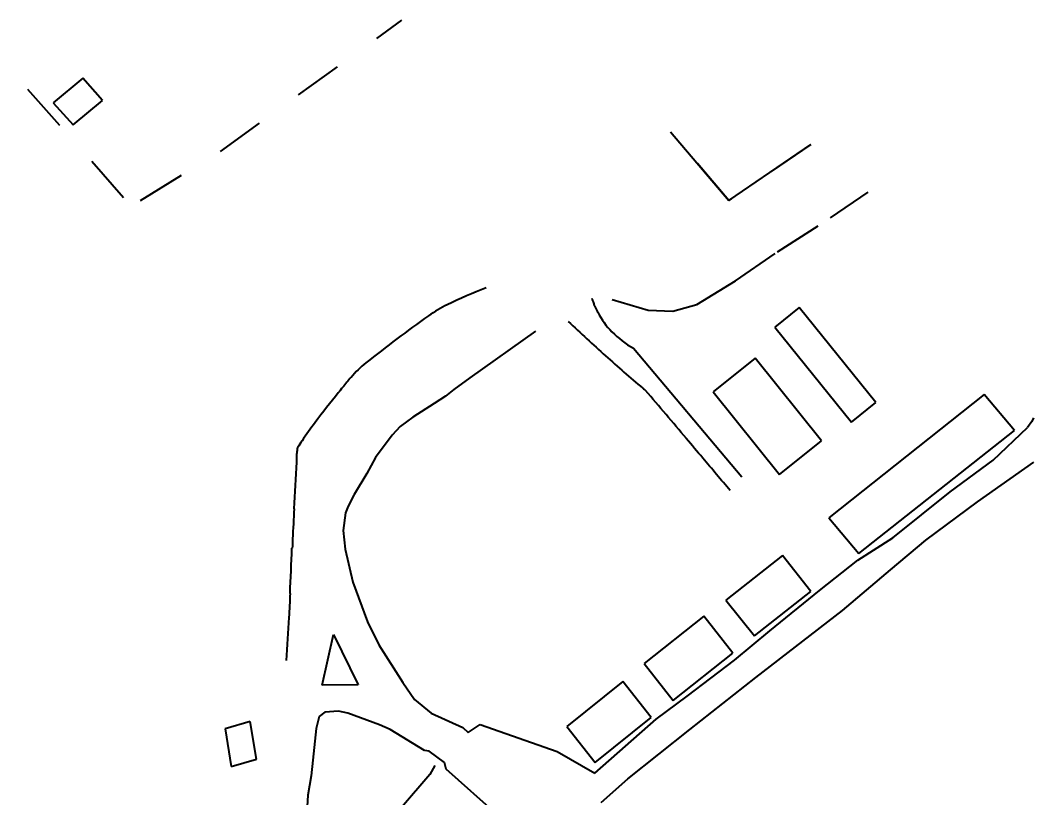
# Model space of a CAD drawing. Header units: metres. Extents: x 625987 to 635197, y 3048449 to 3066446.
# Drawn here: x 634618.362 to 634620.464, y 3063191.681 to 3063193.296 of the extents above; entities that cross this region are included whole.
import ezdxf

# ---------------------------------------------------------------- set-up
doc = ezdxf.new("R2010")
doc.units = ezdxf.units.M
doc.linetypes.add('DASHED', pattern=[0.75, 0.5, -0.25])
for name, color, linetype, lineweight in [('C-BLDG', 253, 'Continuous', 5), ('C-FENC-AIRF-SECU', 253, 'DASHED', 0), ('C-ROAD-LAND', 253, 'Continuous', 9)]:
    doc.layers.add(name, color=color, linetype=linetype, lineweight=lineweight)

msp = doc.modelspace()

# ---------------------------------------------------------------- linework, layer by layer
at = {"layer": 'C-BLDG', "lineweight": 40}
for p, q in [((634618.4919, 3063193.1756, 24568986.0801), (634618.4305, 3063193.1247, 24568986.0801)), ((634618.4919, 3063193.1756, 24568986.0801), (634618.4305, 3063193.1247, 24568986.0801)), ((634618.5329, 3063193.1296, 24568986.0801), (634618.4919, 3063193.1756, 24568986.0801)), ((634618.5329, 3063193.1296, 24568986.0801), (634618.4919, 3063193.1756, 24568986.0801)), ((634618.4305, 3063193.1247, 24568986.0801), (634618.4715, 3063193.0787, 24568986.0801)), ((634618.4305, 3063193.1247, 24568986.0801), (634618.4715, 3063193.0787, 24568986.0801)), ((634618.4715, 3063193.0787, 24568986.0801), (634618.5329, 3063193.1296, 24568986.0801)), ((634618.4715, 3063193.0787, 24568986.0801), (634618.5329, 3063193.1296, 24568986.0801)), ((634619.9773, 3063192.6999, 24568986.0801), (634619.9271, 3063192.6593, 24568986.0801)), ((634619.9773, 3063192.6999, 24568986.0801), (634619.9271, 3063192.6593, 24568986.0801)), ((634620.1363, 3063192.503, 24568986.0801), (634619.9773, 3063192.6999, 24568986.0801)), ((634620.1363, 3063192.503, 24568986.0801), (634619.9773, 3063192.6999, 24568986.0801)), ((634619.9271, 3063192.6593, 24568986.0801), (634620.086, 3063192.4624, 24568986.0801)), ((634619.9271, 3063192.6593, 24568986.0801), (634620.086, 3063192.4624, 24568986.0801)), ((634619.8858, 3063192.595, 24568986.0801), (634619.7988, 3063192.5254, 24568986.0801)), ((634619.8858, 3063192.595, 24568986.0801), (634619.7988, 3063192.5254, 24568986.0801)), ((634620.0237, 3063192.4234, 24568986.0801), (634619.8858, 3063192.595, 24568986.0801)), ((634620.0237, 3063192.4234, 24568986.0801), (634619.8858, 3063192.595, 24568986.0801)), ((634619.7988, 3063192.5254, 24568986.0801), (634619.9367, 3063192.3538, 24568986.0801)), ((634619.7988, 3063192.5254, 24568986.0801), (634619.9367, 3063192.3538, 24568986.0801)), ((634620.3611, 3063192.5193, 24568986.0801), (634620.0388, 3063192.264, 24568986.0801)), ((634620.3611, 3063192.5193, 24568986.0801), (634620.0388, 3063192.264, 24568986.0801)), ((634620.4236, 3063192.4451, 24568986.0801), (634620.3611, 3063192.5193, 24568986.0801)), ((634620.4236, 3063192.4451, 24568986.0801), (634620.3611, 3063192.5193, 24568986.0801)), ((634620.086, 3063192.4624, 24568986.0801), (634620.1363, 3063192.503, 24568986.0801)), ((634620.086, 3063192.4624, 24568986.0801), (634620.1363, 3063192.503, 24568986.0801)), ((634620.1013, 3063192.1898, 24568986.0801), (634620.4236, 3063192.4451, 24568986.0801)), ((634620.1013, 3063192.1898, 24568986.0801), (634620.4236, 3063192.4451, 24568986.0801)), ((634619.9367, 3063192.3538, 24568986.0801), (634620.0237, 3063192.4234, 24568986.0801)), ((634619.9367, 3063192.3538, 24568986.0801), (634620.0237, 3063192.4234, 24568986.0801)), ((634620.0388, 3063192.264, 24568986.0801), (634620.1013, 3063192.1898, 24568986.0801)), ((634620.0388, 3063192.264, 24568986.0801), (634620.1013, 3063192.1898, 24568986.0801)), ((634619.9427, 3063192.1855, 24568986.0801), (634619.825, 3063192.0929, 24568986.0801)), ((634619.9427, 3063192.1855, 24568986.0801), (634619.825, 3063192.0929, 24568986.0801)), ((634620.0017, 3063192.1111, 24568986.0801), (634619.9427, 3063192.1855, 24568986.0801)), ((634620.0017, 3063192.1111, 24568986.0801), (634619.9427, 3063192.1855, 24568986.0801)), ((634619.8849, 3063192.0189, 24568986.0801), (634620.0017, 3063192.1111, 24568986.0801)), ((634619.8849, 3063192.0189, 24568986.0801), (634620.0017, 3063192.1111, 24568986.0801)), ((634619.825, 3063192.0929, 24568986.0801), (634619.8849, 3063192.0189, 24568986.0801)), ((634619.825, 3063192.0929, 24568986.0801), (634619.8849, 3063192.0189, 24568986.0801)), ((634619.7796, 3063192.0599, 24568986.0801), (634619.6558, 3063191.9614, 24568986.0801)), ((634619.7796, 3063192.0599, 24568986.0801), (634619.6558, 3063191.9614, 24568986.0801)), ((634619.8397, 3063191.9828, 24568986.0801), (634619.7796, 3063192.0599, 24568986.0801)), ((634619.8397, 3063191.9828, 24568986.0801), (634619.7796, 3063192.0599, 24568986.0801)), ((634619.7159, 3063191.8844, 24568986.0801), (634619.8397, 3063191.9828, 24568986.0801)), ((634619.7159, 3063191.8844, 24568986.0801), (634619.8397, 3063191.9828, 24568986.0801)), ((634619.6558, 3063191.9614, 24568986.0801), (634619.7159, 3063191.8844, 24568986.0801)), ((634619.6558, 3063191.9614, 24568986.0801), (634619.7159, 3063191.8844, 24568986.0801)), ((634619.6115, 3063191.9241, 24568986.0801), (634619.4953, 3063191.8311, 24568986.0801)), ((634619.6115, 3063191.9241, 24568986.0801), (634619.4953, 3063191.8311, 24568986.0801)), ((634619.6705, 3063191.8492, 24568986.0801), (634619.6115, 3063191.9241, 24568986.0801)), ((634619.6705, 3063191.8492, 24568986.0801), (634619.6115, 3063191.9241, 24568986.0801)), ((634618.8387, 3063191.8415, 24568986.0801), (634618.787, 3063191.8256, 24568986.0801)), ((634618.8387, 3063191.8415, 24568986.0801), (634618.787, 3063191.8256, 24568986.0801)), ((634618.8519, 3063191.763, 24568986.0801), (634618.8387, 3063191.8415, 24568986.0801)), ((634618.8519, 3063191.763, 24568986.0801), (634618.8387, 3063191.8415, 24568986.0801)), ((634619.5542, 3063191.7562, 24568986.0801), (634619.6705, 3063191.8492, 24568986.0801)), ((634619.5542, 3063191.7562, 24568986.0801), (634619.6705, 3063191.8492, 24568986.0801)), ((634618.787, 3063191.8256, 24568986.0801), (634618.7993, 3063191.7477, 24568986.0801)), ((634618.787, 3063191.8256, 24568986.0801), (634618.7993, 3063191.7477, 24568986.0801)), ((634619.4953, 3063191.8311, 24568986.0801), (634619.5542, 3063191.7562, 24568986.0801)), ((634619.4953, 3063191.8311, 24568986.0801), (634619.5542, 3063191.7562, 24568986.0801)), ((634618.7993, 3063191.7477, 24568986.0801), (634618.8519, 3063191.763, 24568986.0801)), ((634618.7993, 3063191.7477, 24568986.0801), (634618.8519, 3063191.763, 24568986.0801))]:
    msp.add_line(p, q, dxfattribs=at)
at = {"layer": 'C-FENC-AIRF-SECU', "lineweight": 40, "ltscale": 0.2}
for p, q in [((634618.7771, 3063193.0238, 24568986.0801), (634619.1535, 3063193.2959, 24568986.0801)), ((634618.7771, 3063193.0238, 24568986.0801), (634619.1535, 3063193.2959, 24568986.0801)), ((634618.5765, 3063192.9278, 24568986.0801), (634618.3586, 3063193.1739, 24568986.0801)), ((634618.5765, 3063192.9278, 24568986.0801), (634618.3586, 3063193.1739, 24568986.0801)), ((634619.8312, 3063192.9222, 24568986.0801), (634619.7103, 3063193.0646, 24568986.0801)), ((634619.8312, 3063192.9222, 24568986.0801), (634619.7103, 3063193.0646, 24568986.0801)), ((634620.0016, 3063193.0385, 24568986.0801), (634619.8312, 3063192.9222, 24568986.0801)), ((634620.0016, 3063193.0385, 24568986.0801), (634619.8312, 3063192.9222, 24568986.0801)), ((634618.6111, 3063192.9221, 24568986.0801), (634618.7771, 3063193.0238, 24568986.0801)), ((634618.6111, 3063192.9221, 24568986.0801), (634618.7771, 3063193.0238, 24568986.0801)), ((634620.0422, 3063192.8858, 24568986.0801), (634620.1207, 3063192.9391, 24568986.0801)), ((634620.0422, 3063192.8858, 24568986.0801), (634620.1207, 3063192.9391, 24568986.0801)), ((634619.9323, 3063192.8156, 24568986.0801), (634620.0422, 3063192.8858, 24568986.0801)), ((634619.9323, 3063192.8156, 24568986.0801), (634620.0422, 3063192.8858, 24568986.0801)), ((634619.8452, 3063192.7556, 24568986.0801), (634619.9323, 3063192.8156, 24568986.0801)), ((634619.8452, 3063192.7556, 24568986.0801), (634619.9323, 3063192.8156, 24568986.0801)), ((634619.7651, 3063192.706, 24568986.0801), (634619.8452, 3063192.7556, 24568986.0801)), ((634619.7651, 3063192.706, 24568986.0801), (634619.8452, 3063192.7556, 24568986.0801)), ((634619.5894, 3063192.7167, 24568986.0801), (634619.664, 3063192.6942, 24568986.0801)), ((634619.5894, 3063192.7167, 24568986.0801), (634619.664, 3063192.6942, 24568986.0801)), ((634619.715, 3063192.6926, 24568986.0801), (634619.7651, 3063192.706, 24568986.0801)), ((634619.715, 3063192.6926, 24568986.0801), (634619.7651, 3063192.706, 24568986.0801)), ((634619.664, 3063192.6942, 24568986.0801), (634619.715, 3063192.6926, 24568986.0801)), ((634619.664, 3063192.6942, 24568986.0801), (634619.715, 3063192.6926, 24568986.0801)), ((634619.222, 3063191.7501, 24568986.0801), (634619.2117, 3063191.7313, 24568986.0801)), ((634619.222, 3063191.7501, 24568986.0801), (634619.2117, 3063191.7313, 24568986.0801)), ((634619.2117, 3063191.7313, 24568986.0801), (634619.1529, 3063191.6625, 24568986.0801)), ((634619.2117, 3063191.7313, 24568986.0801), (634619.1529, 3063191.6625, 24568986.0801))]:
    msp.add_line(p, q, dxfattribs=at)
at = {"layer": 'C-ROAD-LAND', "lineweight": 40}
for p, q in [((634619.7103, 3063193.0646, 24568986.0801), (634619.8312, 3063192.9222, 24568986.0801)), ((634619.7103, 3063193.0646, 24568986.0801), (634619.8312, 3063192.9222, 24568986.0801)), ((634619.8312, 3063192.9222, 24568986.0801), (634620.0015, 3063193.0385, 24568986.0801)), ((634619.8312, 3063192.9222, 24568986.0801), (634620.0015, 3063193.0385, 24568986.0801)), ((634619.4305, 3063192.6508, 24568986.0801), (634619.2943, 3063192.5538, 24568986.0801)), ((634619.4305, 3063192.6508, 24568986.0801), (634619.2943, 3063192.5538, 24568986.0801)), ((634619.4305, 3063192.6508, 24568986.0801), (634619.2943, 3063192.5538, 24568986.0801)), ((634619.4305, 3063192.6508, 24568986.0801), (634619.2943, 3063192.5538, 24568986.0801)), ((634619.6335, 3063192.6155, 24568986.0801), (634619.8585, 3063192.349, 24568986.0801)), ((634619.6335, 3063192.6155, 24568986.0801), (634619.8585, 3063192.349, 24568986.0801)), ((634619.6335, 3063192.6155, 24568986.0801), (634619.8585, 3063192.349, 24568986.0801)), ((634619.6335, 3063192.6155, 24568986.0801), (634619.8585, 3063192.349, 24568986.0801)), ((634619.2943, 3063192.5538, 24568986.0801), (634619.261, 3063192.5296, 24568986.0801)), ((634619.2943, 3063192.5538, 24568986.0801), (634619.261, 3063192.5296, 24568986.0801)), ((634619.2943, 3063192.5538, 24568986.0801), (634619.261, 3063192.5296, 24568986.0801)), ((634619.2943, 3063192.5538, 24568986.0801), (634619.261, 3063192.5296, 24568986.0801)), ((634619.2438, 3063192.5161, 24568986.0801), (634619.2204, 3063192.5012, 24568986.0801)), ((634619.2438, 3063192.5161, 24568986.0801), (634619.2204, 3063192.5012, 24568986.0801)), ((634619.2438, 3063192.5161, 24568986.0801), (634619.2204, 3063192.5012, 24568986.0801)), ((634619.2438, 3063192.5161, 24568986.0801), (634619.2204, 3063192.5012, 24568986.0801)), ((634619.261, 3063192.5296, 24568986.0801), (634619.2438, 3063192.5161, 24568986.0801)), ((634619.261, 3063192.5296, 24568986.0801), (634619.2438, 3063192.5161, 24568986.0801)), ((634619.261, 3063192.5296, 24568986.0801), (634619.2438, 3063192.5161, 24568986.0801)), ((634619.261, 3063192.5296, 24568986.0801), (634619.2438, 3063192.5161, 24568986.0801)), ((634619.2204, 3063192.5012, 24568986.0801), (634619.1765, 3063192.4723, 24568986.0801)), ((634619.2204, 3063192.5012, 24568986.0801), (634619.1765, 3063192.4723, 24568986.0801)), ((634619.2204, 3063192.5012, 24568986.0801), (634619.1765, 3063192.4723, 24568986.0801)), ((634619.2204, 3063192.5012, 24568986.0801), (634619.1765, 3063192.4723, 24568986.0801)), ((634619.1765, 3063192.4723, 24568986.0801), (634619.1496, 3063192.453, 24568986.0801)), ((634619.1765, 3063192.4723, 24568986.0801), (634619.1496, 3063192.453, 24568986.0801)), ((634619.1765, 3063192.4723, 24568986.0801), (634619.1496, 3063192.453, 24568986.0801)), ((634619.1765, 3063192.4723, 24568986.0801), (634619.1496, 3063192.453, 24568986.0801)), ((634620.4633, 3063192.4709, 24568986.0801), (634620.4599, 3063192.4637, 24568986.0801)), ((634620.4633, 3063192.4709, 24568986.0801), (634620.4599, 3063192.4637, 24568986.0801)), ((634620.4633, 3063192.4709, 24568986.0801), (634620.4599, 3063192.4637, 24568986.0801)), ((634620.4633, 3063192.4709, 24568986.0801), (634620.4599, 3063192.4637, 24568986.0801)), ((634619.1496, 3063192.453, 24568986.0801), (634619.1335, 3063192.4355, 24568986.0801)), ((634619.1496, 3063192.453, 24568986.0801), (634619.1335, 3063192.4355, 24568986.0801)), ((634619.1496, 3063192.453, 24568986.0801), (634619.1335, 3063192.4355, 24568986.0801)), ((634619.1496, 3063192.453, 24568986.0801), (634619.1335, 3063192.4355, 24568986.0801)), ((634620.3793, 3063192.3835, 24568986.0801), (634620.4509, 3063192.4509, 24568986.0801)), ((634620.3793, 3063192.3835, 24568986.0801), (634620.4509, 3063192.4509, 24568986.0801)), ((634620.3793, 3063192.3835, 24568986.0801), (634620.4509, 3063192.4509, 24568986.0801)), ((634620.3793, 3063192.3835, 24568986.0801), (634620.4509, 3063192.4509, 24568986.0801)), ((634620.4599, 3063192.4637, 24568986.0801), (634620.4509, 3063192.4509, 24568986.0801)), ((634620.4599, 3063192.4637, 24568986.0801), (634620.4509, 3063192.4509, 24568986.0801)), ((634620.4599, 3063192.4637, 24568986.0801), (634620.4509, 3063192.4509, 24568986.0801)), ((634620.4599, 3063192.4637, 24568986.0801), (634620.4509, 3063192.4509, 24568986.0801)), ((634619.1335, 3063192.4355, 24568986.0801), (634619.099, 3063192.3885, 24568986.0801)), ((634619.1335, 3063192.4355, 24568986.0801), (634619.099, 3063192.3885, 24568986.0801)), ((634619.1335, 3063192.4355, 24568986.0801), (634619.099, 3063192.3885, 24568986.0801)), ((634619.1335, 3063192.4355, 24568986.0801), (634619.099, 3063192.3885, 24568986.0801)), ((634619.099, 3063192.3885, 24568986.0801), (634619.0808, 3063192.3553, 24568986.0801)), ((634619.099, 3063192.3885, 24568986.0801), (634619.0808, 3063192.3553, 24568986.0801)), ((634619.099, 3063192.3885, 24568986.0801), (634619.0808, 3063192.3553, 24568986.0801)), ((634619.099, 3063192.3885, 24568986.0801), (634619.0808, 3063192.3553, 24568986.0801)), ((634620.2902, 3063192.3175, 24568986.0801), (634620.3793, 3063192.3835, 24568986.0801)), ((634620.2902, 3063192.3175, 24568986.0801), (634620.3793, 3063192.3835, 24568986.0801)), ((634620.2902, 3063192.3175, 24568986.0801), (634620.3793, 3063192.3835, 24568986.0801)), ((634620.2902, 3063192.3175, 24568986.0801), (634620.3793, 3063192.3835, 24568986.0801)), ((634620.3469, 3063192.2972, 24568986.0801), (634620.4637, 3063192.3795, 24568986.0801)), ((634620.3469, 3063192.2972, 24568986.0801), (634620.4637, 3063192.3795, 24568986.0801)), ((634619.0808, 3063192.3553, 24568986.0801), (634619.0542, 3063192.3122, 24568986.0801)), ((634619.0808, 3063192.3553, 24568986.0801), (634619.0542, 3063192.3122, 24568986.0801)), ((634619.0808, 3063192.3553, 24568986.0801), (634619.0542, 3063192.3122, 24568986.0801)), ((634619.0808, 3063192.3553, 24568986.0801), (634619.0542, 3063192.3122, 24568986.0801)), ((634619.0542, 3063192.3122, 24568986.0801), (634619.0422, 3063192.288, 24568986.0801)), ((634619.0542, 3063192.3122, 24568986.0801), (634619.0422, 3063192.288, 24568986.0801)), ((634619.0542, 3063192.3122, 24568986.0801), (634619.0422, 3063192.288, 24568986.0801)), ((634619.0542, 3063192.3122, 24568986.0801), (634619.0422, 3063192.288, 24568986.0801)), ((634620.1714, 3063192.2224, 24568986.0801), (634620.2902, 3063192.3175, 24568986.0801)), ((634620.1714, 3063192.2224, 24568986.0801), (634620.2902, 3063192.3175, 24568986.0801)), ((634620.1714, 3063192.2224, 24568986.0801), (634620.2902, 3063192.3175, 24568986.0801)), ((634620.1714, 3063192.2224, 24568986.0801), (634620.2902, 3063192.3175, 24568986.0801)), ((634619.0422, 3063192.288, 24568986.0801), (634619.0365, 3063192.2743, 24568986.0801)), ((634619.0422, 3063192.288, 24568986.0801), (634619.0365, 3063192.2743, 24568986.0801)), ((634619.0422, 3063192.288, 24568986.0801), (634619.0365, 3063192.2743, 24568986.0801)), ((634619.0422, 3063192.288, 24568986.0801), (634619.0365, 3063192.2743, 24568986.0801)), ((634620.2399, 3063192.2175, 24568986.0801), (634620.3469, 3063192.2972, 24568986.0801)), ((634620.2399, 3063192.2175, 24568986.0801), (634620.3469, 3063192.2972, 24568986.0801)), ((634619.0365, 3063192.2743, 24568986.0801), (634619.0318, 3063192.2372, 24568986.0801)), ((634619.0365, 3063192.2743, 24568986.0801), (634619.0318, 3063192.2372, 24568986.0801)), ((634619.0365, 3063192.2743, 24568986.0801), (634619.0318, 3063192.2372, 24568986.0801)), ((634619.0365, 3063192.2743, 24568986.0801), (634619.0318, 3063192.2372, 24568986.0801)), ((634619.0318, 3063192.2372, 24568986.0801), (634619.0361, 3063192.1985, 24568986.0801)), ((634619.0318, 3063192.2372, 24568986.0801), (634619.0361, 3063192.1985, 24568986.0801)), ((634619.0318, 3063192.2372, 24568986.0801), (634619.0361, 3063192.1985, 24568986.0801)), ((634619.0318, 3063192.2372, 24568986.0801), (634619.0361, 3063192.1985, 24568986.0801)), ((634620.0992, 3063192.1761, 24568986.0801), (634620.1714, 3063192.2224, 24568986.0801)), ((634620.0992, 3063192.1761, 24568986.0801), (634620.1714, 3063192.2224, 24568986.0801)), ((634620.0992, 3063192.1761, 24568986.0801), (634620.1714, 3063192.2224, 24568986.0801)), ((634620.0992, 3063192.1761, 24568986.0801), (634620.1714, 3063192.2224, 24568986.0801)), ((634620.1666, 3063192.1559, 24568986.0801), (634620.2399, 3063192.2175, 24568986.0801)), ((634620.1666, 3063192.1559, 24568986.0801), (634620.2399, 3063192.2175, 24568986.0801)), ((634619.0361, 3063192.1985, 24568986.0801), (634619.0515, 3063192.1303, 24568986.0801)), ((634619.0361, 3063192.1985, 24568986.0801), (634619.0515, 3063192.1303, 24568986.0801)), ((634619.0361, 3063192.1985, 24568986.0801), (634619.0515, 3063192.1303, 24568986.0801)), ((634619.0361, 3063192.1985, 24568986.0801), (634619.0515, 3063192.1303, 24568986.0801)), ((634620.0195, 3063192.1126, 24568986.0801), (634620.0992, 3063192.1761, 24568986.0801)), ((634620.0195, 3063192.1126, 24568986.0801), (634620.0992, 3063192.1761, 24568986.0801)), ((634620.0195, 3063192.1126, 24568986.0801), (634620.0992, 3063192.1761, 24568986.0801)), ((634620.0195, 3063192.1126, 24568986.0801), (634620.0992, 3063192.1761, 24568986.0801)), ((634620.067, 3063192.0716, 24568986.0801), (634620.1666, 3063192.1559, 24568986.0801)), ((634620.067, 3063192.0716, 24568986.0801), (634620.1666, 3063192.1559, 24568986.0801)), ((634619.0515, 3063192.1303, 24568986.0801), (634619.082, 3063192.0479, 24568986.0801)), ((634619.0515, 3063192.1303, 24568986.0801), (634619.082, 3063192.0479, 24568986.0801)), ((634619.0515, 3063192.1303, 24568986.0801), (634619.082, 3063192.0479, 24568986.0801)), ((634619.0515, 3063192.1303, 24568986.0801), (634619.082, 3063192.0479, 24568986.0801)), ((634619.9164, 3063192.0293, 24568986.0801), (634620.0195, 3063192.1126, 24568986.0801)), ((634619.9164, 3063192.0293, 24568986.0801), (634620.0195, 3063192.1126, 24568986.0801)), ((634619.9164, 3063192.0293, 24568986.0801), (634620.0195, 3063192.1126, 24568986.0801)), ((634619.9164, 3063192.0293, 24568986.0801), (634620.0195, 3063192.1126, 24568986.0801)), ((634619.8873, 3063191.9321, 24568986.0801), (634620.067, 3063192.0716, 24568986.0801)), ((634619.8873, 3063191.9321, 24568986.0801), (634620.067, 3063192.0716, 24568986.0801)), ((634619.082, 3063192.0479, 24568986.0801), (634619.1059, 3063192.0003, 24568986.0801)), ((634619.082, 3063192.0479, 24568986.0801), (634619.1059, 3063192.0003, 24568986.0801)), ((634619.082, 3063192.0479, 24568986.0801), (634619.1059, 3063192.0003, 24568986.0801)), ((634619.082, 3063192.0479, 24568986.0801), (634619.1059, 3063192.0003, 24568986.0801)), ((634619.8429, 3063191.9684, 24568986.0801), (634619.9164, 3063192.0293, 24568986.0801)), ((634619.8429, 3063191.9684, 24568986.0801), (634619.9164, 3063192.0293, 24568986.0801)), ((634619.8429, 3063191.9684, 24568986.0801), (634619.9164, 3063192.0293, 24568986.0801)), ((634619.8429, 3063191.9684, 24568986.0801), (634619.9164, 3063192.0293, 24568986.0801)), ((634618.9878, 3063191.9165, 24568986.0801), (634619.0119, 3063192.0214, 24568986.0801)), ((634618.9878, 3063191.9165, 24568986.0801), (634619.0119, 3063192.0214, 24568986.0801)), ((634619.0119, 3063192.0214, 24568986.0801), (634619.0626, 3063191.917, 24568986.0801)), ((634619.0119, 3063192.0214, 24568986.0801), (634619.0626, 3063191.917, 24568986.0801)), ((634619.1059, 3063192.0003, 24568986.0801), (634619.1555, 3063191.9223, 24568986.0801)), ((634619.1059, 3063192.0003, 24568986.0801), (634619.1555, 3063191.9223, 24568986.0801)), ((634619.1059, 3063192.0003, 24568986.0801), (634619.1555, 3063191.9223, 24568986.0801)), ((634619.1059, 3063192.0003, 24568986.0801), (634619.1555, 3063191.9223, 24568986.0801)), ((634619.745, 3063191.8935, 24568986.0801), (634619.8429, 3063191.9684, 24568986.0801)), ((634619.745, 3063191.8935, 24568986.0801), (634619.8429, 3063191.9684, 24568986.0801)), ((634619.745, 3063191.8935, 24568986.0801), (634619.8429, 3063191.9684, 24568986.0801)), ((634619.745, 3063191.8935, 24568986.0801), (634619.8429, 3063191.9684, 24568986.0801)), ((634619.1555, 3063191.9223, 24568986.0801), (634619.1799, 3063191.8865, 24568986.0801)), ((634619.1555, 3063191.9223, 24568986.0801), (634619.1799, 3063191.8865, 24568986.0801)), ((634619.1555, 3063191.9223, 24568986.0801), (634619.1799, 3063191.8865, 24568986.0801)), ((634619.1555, 3063191.9223, 24568986.0801), (634619.1799, 3063191.8865, 24568986.0801)), ((634619.7504, 3063191.8247, 24568986.0801), (634619.8873, 3063191.9321, 24568986.0801)), ((634619.7504, 3063191.8247, 24568986.0801), (634619.8873, 3063191.9321, 24568986.0801)), ((634619.0626, 3063191.917, 24568986.0801), (634618.9878, 3063191.9165, 24568986.0801)), ((634619.0626, 3063191.917, 24568986.0801), (634618.9878, 3063191.9165, 24568986.0801)), ((634619.1799, 3063191.8865, 24568986.0801), (634619.2145, 3063191.8583, 24568986.0801)), ((634619.1799, 3063191.8865, 24568986.0801), (634619.2145, 3063191.8583, 24568986.0801)), ((634619.1799, 3063191.8865, 24568986.0801), (634619.2145, 3063191.8583, 24568986.0801)), ((634619.1799, 3063191.8865, 24568986.0801), (634619.2145, 3063191.8583, 24568986.0801)), ((634619.6805, 3063191.8462, 24568986.0801), (634619.745, 3063191.8935, 24568986.0801)), ((634619.6805, 3063191.8462, 24568986.0801), (634619.745, 3063191.8935, 24568986.0801)), ((634619.6805, 3063191.8462, 24568986.0801), (634619.745, 3063191.8935, 24568986.0801)), ((634619.6805, 3063191.8462, 24568986.0801), (634619.745, 3063191.8935, 24568986.0801)), ((634618.9938, 3063191.8607, 24568986.0801), (634618.982, 3063191.8514, 24568986.0801)), ((634618.9938, 3063191.8607, 24568986.0801), (634618.982, 3063191.8514, 24568986.0801)), ((634619.022, 3063191.8623, 24568986.0801), (634618.9938, 3063191.8607, 24568986.0801)), ((634619.022, 3063191.8623, 24568986.0801), (634618.9938, 3063191.8607, 24568986.0801)), ((634619.0412, 3063191.8587, 24568986.0801), (634619.022, 3063191.8623, 24568986.0801)), ((634619.0412, 3063191.8587, 24568986.0801), (634619.022, 3063191.8623, 24568986.0801)), ((634619.1072, 3063191.8343, 24568986.0801), (634619.0412, 3063191.8587, 24568986.0801)), ((634619.1072, 3063191.8343, 24568986.0801), (634619.0412, 3063191.8587, 24568986.0801)), ((634618.982, 3063191.8514, 24568986.0801), (634618.9754, 3063191.8268, 24568986.0801)), ((634618.982, 3063191.8514, 24568986.0801), (634618.9754, 3063191.8268, 24568986.0801)), ((634619.2145, 3063191.8583, 24568986.0801), (634619.2799, 3063191.8289, 24568986.0801)), ((634619.2145, 3063191.8583, 24568986.0801), (634619.2799, 3063191.8289, 24568986.0801)), ((634619.2145, 3063191.8583, 24568986.0801), (634619.2799, 3063191.8289, 24568986.0801)), ((634619.2145, 3063191.8583, 24568986.0801), (634619.2799, 3063191.8289, 24568986.0801)), ((634619.5537, 3063191.7339, 24568986.0801), (634619.6805, 3063191.8462, 24568986.0801)), ((634619.5537, 3063191.7339, 24568986.0801), (634619.6805, 3063191.8462, 24568986.0801)), ((634619.5537, 3063191.7339, 24568986.0801), (634619.6805, 3063191.8462, 24568986.0801)), ((634619.5537, 3063191.7339, 24568986.0801), (634619.6805, 3063191.8462, 24568986.0801)), ((634618.9754, 3063191.8268, 24568986.0801), (634618.9691, 3063191.7606, 24568986.0801)), ((634618.9754, 3063191.8268, 24568986.0801), (634618.9691, 3063191.7606, 24568986.0801)), ((634619.1295, 3063191.8247, 24568986.0801), (634619.1072, 3063191.8343, 24568986.0801)), ((634619.1295, 3063191.8247, 24568986.0801), (634619.1072, 3063191.8343, 24568986.0801)), ((634619.2006, 3063191.7812, 24568986.0801), (634619.1295, 3063191.8247, 24568986.0801)), ((634619.2006, 3063191.7812, 24568986.0801), (634619.1295, 3063191.8247, 24568986.0801)), ((634619.2799, 3063191.8289, 24568986.0801), (634619.2907, 3063191.8183, 24568986.0801)), ((634619.2799, 3063191.8289, 24568986.0801), (634619.2907, 3063191.8183, 24568986.0801)), ((634619.2799, 3063191.8289, 24568986.0801), (634619.2907, 3063191.8183, 24568986.0801)), ((634619.2799, 3063191.8289, 24568986.0801), (634619.2907, 3063191.8183, 24568986.0801)), ((634619.2907, 3063191.8183, 24568986.0801), (634619.3161, 3063191.8351, 24568986.0801)), ((634619.2907, 3063191.8183, 24568986.0801), (634619.3161, 3063191.8351, 24568986.0801)), ((634619.2907, 3063191.8183, 24568986.0801), (634619.3161, 3063191.8351, 24568986.0801)), ((634619.2907, 3063191.8183, 24568986.0801), (634619.3161, 3063191.8351, 24568986.0801)), ((634619.3161, 3063191.8351, 24568986.0801), (634619.4757, 3063191.7791, 24568986.0801)), ((634619.3161, 3063191.8351, 24568986.0801), (634619.4757, 3063191.7791, 24568986.0801)), ((634619.3161, 3063191.8351, 24568986.0801), (634619.4757, 3063191.7791, 24568986.0801)), ((634619.3161, 3063191.8351, 24568986.0801), (634619.4757, 3063191.7791, 24568986.0801)), ((634619.6218, 3063191.7223, 24568986.0801), (634619.7504, 3063191.8247, 24568986.0801)), ((634619.6218, 3063191.7223, 24568986.0801), (634619.7504, 3063191.8247, 24568986.0801)), ((634619.2102, 3063191.7794, 24568986.0801), (634619.2006, 3063191.7812, 24568986.0801)), ((634619.2102, 3063191.7794, 24568986.0801), (634619.2006, 3063191.7812, 24568986.0801)), ((634619.2416, 3063191.7561, 24568986.0801), (634619.2102, 3063191.7794, 24568986.0801)), ((634619.2416, 3063191.7561, 24568986.0801), (634619.2102, 3063191.7794, 24568986.0801)), ((634619.4757, 3063191.7791, 24568986.0801), (634619.5537, 3063191.7339, 24568986.0801)), ((634619.4757, 3063191.7791, 24568986.0801), (634619.5537, 3063191.7339, 24568986.0801)), ((634619.4757, 3063191.7791, 24568986.0801), (634619.5537, 3063191.7339, 24568986.0801)), ((634619.4757, 3063191.7791, 24568986.0801), (634619.5537, 3063191.7339, 24568986.0801)), ((634618.9691, 3063191.7606, 24568986.0801), (634618.9652, 3063191.7281, 24568986.0801)), ((634618.9691, 3063191.7606, 24568986.0801), (634618.9652, 3063191.7281, 24568986.0801)), ((634619.2453, 3063191.7426, 24568986.0801), (634619.2416, 3063191.7561, 24568986.0801)), ((634619.2453, 3063191.7426, 24568986.0801), (634619.2416, 3063191.7561, 24568986.0801)), ((634619.3538, 3063191.6454, 24568986.0801), (634619.2453, 3063191.7426, 24568986.0801)), ((634619.3538, 3063191.6454, 24568986.0801), (634619.2453, 3063191.7426, 24568986.0801)), ((634618.9652, 3063191.7281, 24568986.0801), (634618.9583, 3063191.6886, 24568986.0801)), ((634618.9652, 3063191.7281, 24568986.0801), (634618.9583, 3063191.6886, 24568986.0801)), ((634619.5667, 3063191.6733, 24568986.0801), (634619.6218, 3063191.7223, 24568986.0801)), ((634619.5667, 3063191.6733, 24568986.0801), (634619.6218, 3063191.7223, 24568986.0801)), ((634618.9583, 3063191.6886, 24568986.0801), (634618.9499, 3063191.526, 24568986.0801)), ((634618.9583, 3063191.6886, 24568986.0801), (634618.9499, 3063191.526, 24568986.0801))]:
    msp.add_line(p, q, dxfattribs=at)
for centre, major_axis, ratio, start_param, end_param in [((634619.6886, 3063191.7948, 24568986.0801), (-0.7157, 0.7157), 0.999999, -0.421133, -0.3346), ((634619.6886, 3063191.7948, 24568986.0801), (-0.7157, 0.7157), 0.999999, -0.421133, -0.3346), ((634619.3657, 3063192.4619, 24568986.0801), (0.1916, 0.1916), 1, 1.236204, 1.403577), ((634619.3657, 3063192.4619, 24568986.0801), (0.1916, 0.1916), 1, 1.236204, 1.403577), ((634619.6825, 3063192.7552, 24568986.0801), (0.0987, 0.0987), 0.999999, 2.616485, 2.690289), ((634619.6825, 3063192.7552, 24568986.0801), (0.0987, 0.0987), 0.999999, 2.616485, 2.690289), ((634619.6825, 3063192.7552, 24568986.0801), (0.0987, 0.0987), 0.999999, 2.616485, 2.690289), ((634619.6825, 3063192.7552, 24568986.0801), (0.0987, 0.0987), 0.999999, 2.616485, 2.690289), ((634619.6127, 3063192.731, 24568986.0801), (-0.0465, 0.0465), 1, 1.119504, 1.227106), ((634619.6127, 3063192.731, 24568986.0801), (-0.0465, 0.0465), 1, 1.119504, 1.227106), ((634619.6127, 3063192.731, 24568986.0801), (-0.0465, 0.0465), 1, 1.119504, 1.227106), ((634619.6127, 3063192.731, 24568986.0801), (-0.0465, 0.0465), 1, 1.119504, 1.227106), ((634619.6339, 3063192.741, 24568986.0801), (0.0631, 0.0631), 0.999992, 2.797717, 2.824829), ((634619.6339, 3063192.741, 24568986.0801), (0.0631, 0.0631), 0.999992, 2.797717, 2.824829), ((634619.6339, 3063192.741, 24568986.0801), (0.0631, 0.0631), 0.999992, 2.797717, 2.824829), ((634619.6339, 3063192.741, 24568986.0801), (0.0631, 0.0631), 0.999992, 2.797717, 2.824829), ((634621.4819, 3063193.677, 24568986.0801), (1.5279, 1.5279), 0.999979, 2.825013, 2.830523), ((634621.4819, 3063193.677, 24568986.0801), (1.5279, 1.5279), 0.999979, 2.825013, 2.830523), ((634621.4819, 3063193.677, 24568986.0801), (1.5279, 1.5279), 0.999979, 2.825013, 2.830523), ((634621.4819, 3063193.677, 24568986.0801), (1.5279, 1.5279), 0.999979, 2.825013, 2.830523), ((634620.9722, 3063190.2028, 24568986.0801), (2.1518, 2.1518), 1, 1.403565, 1.45689), ((634620.9722, 3063190.2028, 24568986.0801), (2.1518, 2.1518), 1, 1.403565, 1.45689), ((634619.7065, 3063192.7655, 24568986.0801), (0.1167, 0.1167), 1, 2.830533, 3.135766), ((634619.7065, 3063192.7655, 24568986.0801), (0.1167, 0.1167), 1, 2.830533, 3.135766), ((634619.7065, 3063192.7655, 24568986.0801), (0.1167, 0.1167), 1, 2.830533, 3.135766), ((634619.7065, 3063192.7655, 24568986.0801), (0.1167, 0.1167), 1, 2.830533, 3.135766), ((634621.9836, 3063195.2793, 24568986.0801), (-2.5473, 2.5473), 0.999999, 1.594931, 1.624154), ((634621.9836, 3063195.2793, 24568986.0801), (-2.5473, 2.5473), 0.999999, 1.594931, 1.624154), ((634621.9836, 3063195.2793, 24568986.0801), (-2.5473, 2.5473), 0.999999, 1.594931, 1.624154), ((634621.9836, 3063195.2793, 24568986.0801), (-2.5473, 2.5473), 0.999999, 1.594931, 1.624154), ((634619.7347, 3063192.7934, 24568986.0801), (0.1447, 0.1447), 1, 3.13575, 3.40957), ((634619.7347, 3063192.7934, 24568986.0801), (0.1447, 0.1447), 1, 3.13575, 3.40957), ((634619.7347, 3063192.7934, 24568986.0801), (0.1447, 0.1447), 1, 3.13575, 3.40957), ((634619.7347, 3063192.7934, 24568986.0801), (0.1447, 0.1447), 1, 3.13575, 3.40957), ((634621.8439, 3063195.1238, 24568986.0801), (-2.3995, 2.3995), 0.999998, 1.624158, 1.654267), ((634621.8439, 3063195.1238, 24568986.0801), (-2.3995, 2.3995), 0.999998, 1.624158, 1.654267), ((634621.8439, 3063195.1238, 24568986.0801), (-2.3995, 2.3995), 0.999998, 1.624158, 1.654267), ((634621.8439, 3063195.1238, 24568986.0801), (-2.3995, 2.3995), 0.999998, 1.624158, 1.654267), ((634619.2137, 3063192.4157, 24568986.0801), (-0.1531, 0.1531), 1, -0.113897, 0.08631), ((634619.2137, 3063192.4157, 24568986.0801), (-0.1531, 0.1531), 1, -0.113897, 0.08631), ((634621.6105, 3063190.4006, 24568986.0801), (2.3674, 2.3674), 0.999975, 1.657099, 1.665112), ((634621.6105, 3063190.4006, 24568986.0801), (2.3674, 2.3674), 0.999975, 1.657099, 1.665112), ((634619.7922, 3063191.9046, 24568986.0801), (-0.6988, 0.6988), 0.999998, 0.094309, 0.109058), ((634619.7922, 3063191.9046, 24568986.0801), (-0.6988, 0.6988), 0.999998, 0.094309, 0.109058), ((634620.8287, 3063193.9231, 24568986.0801), (1.2876, 1.2876), 0.99985, 3.225026, 3.229), ((634620.8287, 3063193.9231, 24568986.0801), (1.2876, 1.2876), 0.99985, 3.225026, 3.229), ((634620.8287, 3063193.9231, 24568986.0801), (1.2876, 1.2876), 0.99985, 3.225026, 3.229), ((634620.8287, 3063193.9231, 24568986.0801), (1.2876, 1.2876), 0.99985, 3.225026, 3.229), ((634621.1235, 3063190.8361, 24568986.0801), (1.9058, 1.9058), 0.999999, 1.679859, 1.708855), ((634621.1235, 3063190.8361, 24568986.0801), (1.9058, 1.9058), 0.999999, 1.679859, 1.708855), ((634228.7324, 3062861.0315, 24568986.0801), (-362.4474, 362.4474), 0.999956, 4.630057, 4.630312), ((634228.7324, 3062861.0315, 24568986.0801), (-362.4474, 362.4474), 0.999956, 4.630057, 4.630312), ((634228.7324, 3062861.0315, 24568986.0801), (-362.4474, 362.4474), 0.999956, 4.630057, 4.630312), ((634228.7324, 3062861.0315, 24568986.0801), (-362.4474, 362.4474), 0.999956, 4.630057, 4.630312), ((634619.7353, 3063191.8856, 24568986.0801), (0.6753, 0.6753), 0.999999, 1.708868, 1.757582), ((634619.7353, 3063191.8856, 24568986.0801), (0.6753, 0.6753), 0.999999, 1.708868, 1.757582), ((634595.5241, 3063171.9015, 24568986.0801), (22.4489, 22.4489), 0.999997, 6.199181, 6.200845), ((634595.5241, 3063171.9015, 24568986.0801), (22.4489, 22.4489), 0.999997, 6.199181, 6.200845), ((634595.5241, 3063171.9015, 24568986.0801), (22.4489, 22.4489), 0.999997, 6.199181, 6.200845), ((634595.5241, 3063171.9015, 24568986.0801), (22.4489, 22.4489), 0.999997, 6.199181, 6.200845), ((634619.0062, 3063192.3976, 24568986.0801), (-0.0498, 0.0498), 1, 0.673309, 0.795283), ((634619.0062, 3063192.3976, 24568986.0801), (-0.0498, 0.0498), 1, 0.673309, 0.795283), ((634618.9455, 3063192.4044, 24568986.0801), (0.0067, 0.0067), 1, 1.844314, 2.244141), ((634618.9455, 3063192.4044, 24568986.0801), (0.0067, 0.0067), 1, 1.844314, 2.244141), ((634619.1108, 3063192.3116, 24568986.0801), (0.1407, 0.1407), 0.999999, 1.757543, 1.84422), ((634619.1108, 3063192.3116, 24568986.0801), (0.1407, 0.1407), 0.999999, 1.757543, 1.84422), ((634618.6407, 3063192.394, 24568986.0801), (-0.2086, 0.2086), 1, 3.877259, 3.936836), ((634618.6407, 3063192.394, 24568986.0801), (-0.2086, 0.2086), 1, 3.877259, 3.936836), ((634552.032, 3063135.1646, 24568986.0801), (62.7053, 62.7053), 0.999968, 6.198184, 6.19918), ((634552.032, 3063135.1646, 24568986.0801), (62.7053, 62.7053), 0.999968, 6.198184, 6.19918), ((634552.032, 3063135.1646, 24568986.0801), (62.7053, 62.7053), 0.999968, 6.198184, 6.19918), ((634552.032, 3063135.1646, 24568986.0801), (62.7053, 62.7053), 0.999968, 6.198184, 6.19918), ((634606.8485, 3063192.9807, 24568986.0801), (8.5573, 8.5573), 1, 5.440053, 5.448072), ((634606.8485, 3063192.9807, 24568986.0801), (8.5573, 8.5573), 1, 5.440053, 5.448072), ((634623.9583, 3063191.9918, 24568986.0801), (-3.5614, 3.5614), 1, 0.727658, 0.740087), ((634623.9583, 3063191.9918, 24568986.0801), (-3.5614, 3.5614), 1, 0.727658, 0.740087), ((634622.339, 3063192.0651, 24568986.0801), (-2.4152, 2.4152), 0.999999, 0.740063, 0.745673), ((634622.339, 3063192.0651, 24568986.0801), (-2.4152, 2.4152), 0.999999, 0.740063, 0.745673), ((634536.9024, 3063195.4589, 24568986.0801), (-58.0448, 58.0448), 0.999999, 3.886146, 3.887291), ((634536.9024, 3063195.4589, 24568986.0801), (-58.0448, 58.0448), 0.999999, 3.886146, 3.887291), ((634616.3741, 3063192.211, 24568986.0801), (-1.8034, 1.8034), 1, 3.866596, 3.886155), ((634616.3741, 3063192.211, 24568986.0801), (-1.8034, 1.8034), 1, 3.866596, 3.886155), ((634610.7279, 3063192.5525, 24568986.0801), (-5.8031, 5.8031), 1, 3.855685, 3.866588), ((634610.7279, 3063192.5525, 24568986.0801), (-5.8031, 5.8031), 1, 3.855685, 3.866588)]:
    msp.add_ellipse(centre, major_axis=major_axis, ratio=ratio, start_param=start_param, end_param=end_param, dxfattribs=at)

doc.saveas('drawing.dxf')
